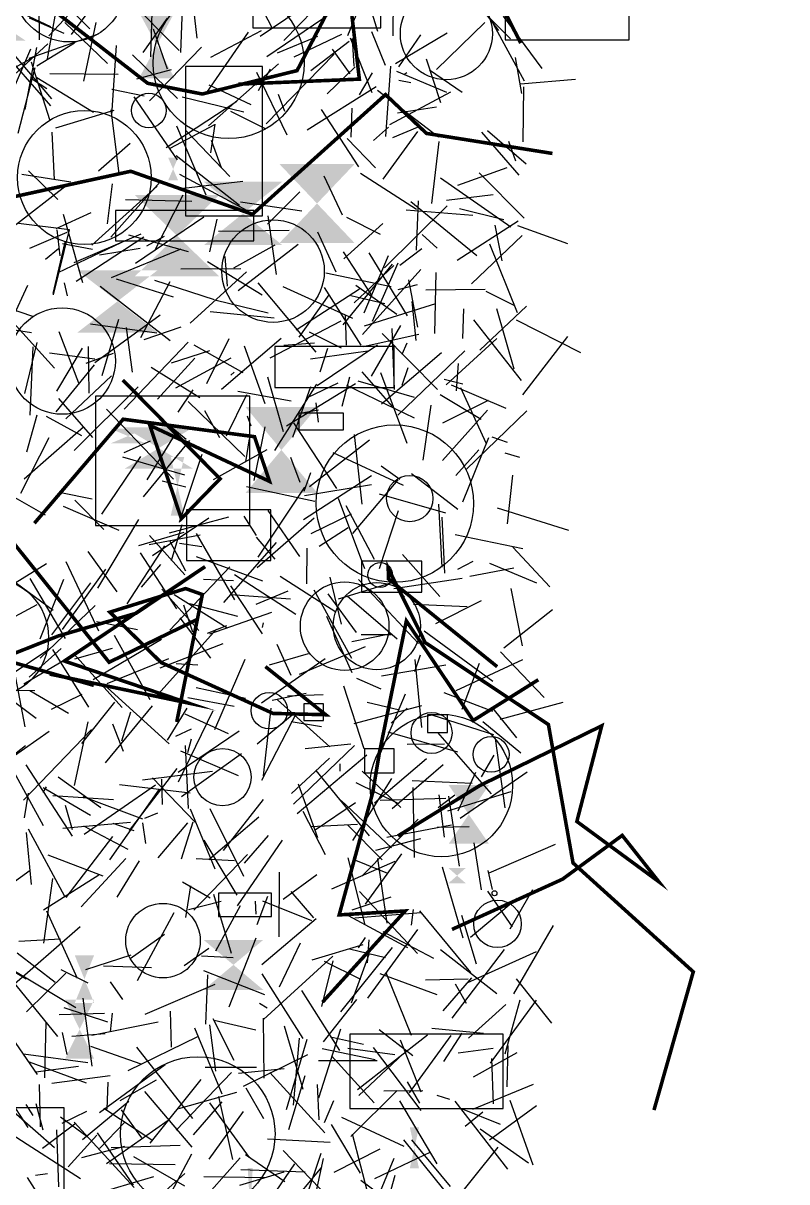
# Model space of a CAD drawing. Extents: x 39652501 to 39653363, y 39457785 to 39458687.
# Drawn here: x 39653256.2 to 39653363.1, y 39458001.7 to 39458163.8 of the extents above; entities that cross this region are included whole.
import ezdxf

# ---------------------------------------------------------------- set-up
doc = ezdxf.new("R2010")
doc.units = 0
doc.layers.get('0').update_dxf_attribs({"linetype": 'CONTINUOUS'})

msp = doc.modelspace()

# ---------------------------------------------------------------- linework, layer by layer
for p, q in [((39653259.7919, 39458162.0319), (39653267.3303, 39458170.1625)), ((39653262.9404, 39458162.1943), (39653268.649, 39458169.8382)), ((39653278.0236, 39458159.9653), (39653268.7326, 39458169.3205)), ((39653287.5504, 39458169.7433), (39653291.0098, 39458163.1895)), ((39653307.9743, 39458169.4375), (39653307.9325, 39458161.9919)), ((39653265.5401, 39458163.0072), (39653260.9791, 39458167.6189)), ((39653280.5406, 39458161.6842), (39653279.8478, 39458167.8286)), ((39653304.2894, 39458167.5391), (39653305.8089, 39458162.653)), ((39653319.0362, 39458167.555), (39653322.7432, 39458162.7503)), ((39653260.0841, 39458163.271), (39653252.4961, 39458166.8146)), ((39653258.4572, 39458161.4593), (39653258.4353, 39458166.1876)), ((39653261.1011, 39458167.4693), (39653259.5428, 39458158.8192)), ((39653278.2784, 39458159.6829), (39653278.5527, 39458167.1599)), ((39653289.3508, 39458161.9819), (39653296.5698, 39458166.8138)), ((39653257.0384, 39458164.5483), (39653261.8937, 39458162.4084)), ((39653276.3636, 39458164.4871), (39653272.9531, 39458159.6942)), ((39653274.0802, 39458159.0836), (39653274.2707, 39458165.3017)), ((39653299.4246, 39458165.2756), (39653290.2952, 39458159.0732)), ((39653292.6594, 39458161.3421), (39653296.8559, 39458165.629)), ((39653301.6426, 39458162.0798), (39653302.8127, 39458164.8911)), ((39653324.3922, 39458161.5803), (39653320.6295, 39458165.365)), ((39653323.3819, 39458164.7781), (39653328.7835, 39458157.4491)), ((39653267.9941, 39458158.1481), (39653262.0158, 39458163.8614)), ((39653264.6759, 39458155.6631), (39653266.4093, 39458163.8776)), ((39653274.3844, 39458162.9886), (39653276.3308, 39458157.3977)), ((39653282.4506, 39458159.0381), (39653289.5561, 39458162.7605)), ((39653314.0248, 39458157.3227), (39653320.7941, 39458163.8884)), ((39653326.3646, 39458155.6826), (39653322.0511, 39458163.5729)), ((39653251.3696, 39458162.0694), (39653260.0001, 39458152.2224)), ((39653253.4266, 39458161.0994), (39653260.1771, 39458153.2073)), ((39653257.0485, 39458158.9002), (39653266.7348, 39458162.3142)), ((39653258.0996, 39458157.8216), (39653263.3861, 39458161.0451)), ((39653281.8792, 39458154.0814), (39653287.7231, 39458162.5431)), ((39653291.7852, 39458159.646), (39653297.4449, 39458161.9819)), ((39653300.7458, 39458162.2175), (39653294.0953, 39458159.0223)), ((39653301.8224, 39458161.2347), (39653296.4542, 39458157.1388)), ((39653301.9497, 39458161.7136), (39653304.9924, 39458154.0669)), ((39653302.5029, 39458157.7566), (39653302.3014, 39458161.6236)), ((39653306.9049, 39458157.882), (39653304.9883, 39458162.5499)), ((39653308.2867, 39458158.1403), (39653315.5242, 39458162.4388)), ((39653308.7827, 39458157.6653), (39653311.8385, 39458162.1421)), ((39653259.629, 39458160.9044), (39653251.9618, 39458153.8588)), ((39653254.2859, 39458153.2393), (39653257.2674, 39458160.1793)), ((39653256.4694, 39458151.6917), (39653258.0968, 39458160.3653)), ((39653269.2082, 39458160.6773), (39653268.5482, 39458150.9296)), ((39653273.8788, 39458152.8977), (39653281.1582, 39458160.4248)), ((39653290.1943, 39458149.7098), (39653299.7351, 39458159.4677)), ((39653299.4255, 39458160.1314), (39653301.8995, 39458156.716)), ((39653249.9142, 39458154.7721), (39653257.9484, 39458159.2229)), ((39653259.938, 39458150.2498), (39653257.3501, 39458158.3203)), ((39653277.7992, 39458153.2247), (39653271.4862, 39458159.3332)), ((39653282.1113, 39458149.432), (39653291.9553, 39458158.0767)), ((39653314.6337, 39458152.6394), (39653312.666, 39458158.767)), ((39653325.0357, 39458158.9692), (39653325.9585, 39458153.926)), ((39653257.8478, 39458157.5532), (39653255.4545, 39458148.3361)), ((39653269.4763, 39458156.5846), (39653259.9254, 39458156.6939)), ((39653272.0832, 39458156.0207), (39653276.9769, 39458157.3006)), ((39653288.8577, 39458156.9454), (39653293.1188, 39458148.1734)), ((39653289.1245, 39458154.3683), (39653290.8081, 39458157.3894)), ((39653302.6591, 39458157.6887), (39653298.7506, 39458153.9228)), ((39653303.2513, 39458153.7377), (39653305.0932, 39458156.8406)), ((39653306.9506, 39458147.9217), (39653307.6345, 39458157.764)), ((39653308.4482, 39458157.0627), (39653315.4358, 39458154.1436)), ((39653309.4959, 39458156.6267), (39653309.8837, 39458156.889)), ((39653313.064, 39458157.2669), (39653317.6502, 39458154.128)), ((39653257.5056, 39458155.9389), (39653259.503, 39458154.6229)), ((39653258.0953, 39458156.1674), (39653266.0406, 39458151.3159)), ((39653268.6103, 39458154.5683), (39653273.1217, 39458153.5996)), ((39653288.1219, 39458152.3769), (39653282.2294, 39458155.104)), ((39653305.5895, 39458154.8779), (39653295.9401, 39458148.7943)), ((39653310.4697, 39458155.4443), (39653308.7825, 39458155.7529)), ((39653325.8081, 39458155.3215), (39653333.5136, 39458155.9634)), ((39653326.2454, 39458154.8834), (39653326.1201, 39458147.1976)), ((39653277.805, 39458144.6822), (39653271.7255, 39458153.493)), ((39653278.4278, 39458153.4591), (39653287.0575, 39458151.3872)), ((39653292.8021, 39458151.4427), (39653291.9287, 39458153.8182)), ((39653305.7932, 39458154.404), (39653314.345, 39458147.8624)), ((39653316.0025, 39458154.1359), (39653307.4469, 39458149.5524)), ((39653268.8727, 39458151.5771), (39653260.7218, 39458149.1032)), ((39653269.6397, 39458142.7382), (39653268.533, 39458151.6507)), ((39653276.205, 39458146.4114), (39653286.0856, 39458152.8673)), ((39653290.2111, 39458148.9775), (39653285.2644, 39458151.4285)), ((39653303.1676, 39458143.6657), (39653297.9421, 39458151.7063)), ((39653302.1069, 39458147.8203), (39653302.2519, 39458151.891)), ((39653308.602, 39458151.253), (39653314.0297, 39458152.0833)), ((39653260.1937, 39458148.5436), (39653260.5435, 39458141.853)), ((39653282.9937, 39458149.5677), (39653276.7172, 39458146.26)), ((39653281.7854, 39458139.7362), (39653277.6805, 39458149.3683)), ((39653285.1291, 39458142.3171), (39653278.9946, 39458148.7378)), ((39653283.0192, 39458149.6634), (39653282.4248, 39458145.6456)), ((39653307.3399, 39458149.2217), (39653305.2269, 39458147.3911)), ((39653306.5661, 39458141.9833), (39653311.4208, 39458148.637)), ((39653307.9123, 39458147.7939), (39653311.4079, 39458149.2345)), ((39653320.3305, 39458148.5543), (39653325.5595, 39458142.5297)), ((39653326.5944, 39458144.0512), (39653321.1717, 39458148.7302)), ((39653266.7286, 39458143.1176), (39653271.1904, 39458146.9986)), ((39653282.5309, 39458147.4296), (39653283.8904, 39458143.6064)), ((39653305.5058, 39458143.5658), (39653301.5327, 39458147.6432)), ((39653314.3699, 39458147.2248), (39653313.3275, 39458138.5804)), ((39653324.1033, 39458147.2969), (39653325.1041, 39458144.5301)), ((39653286.4618, 39458138.2962), (39653277.6054, 39458145.2252)), ((39653317.0253, 39458141.1106), (39653323.939, 39458143.5989)), ((39653256.0166, 39458142.6654), (39653262.8548, 39458141.6007)), ((39653261.0352, 39458139.1191), (39653256.9624, 39458143.1203)), ((39653278.0688, 39458142.6558), (39653287.5262, 39458137.5785)), ((39653278.6504, 39458140.7242), (39653286.944, 39458141.685)), ((39653300.9106, 39458136.9342), (39653298.3405, 39458142.3928)), ((39653311.2247, 39458137.7387), (39653303.418, 39458142.7724)), ((39653314.5847, 39458142.1593), (39653324.4593, 39458135.2814)), ((39653326.3026, 39458136.5194), (39653320.0391, 39458142.8491)), ((39653254.0903, 39458134.7905), (39653262.6252, 39458141.4116)), ((39653265.8284, 39458132.7363), (39653274.9629, 39458140.9929)), ((39653267.9816, 39458135.7313), (39653268.7059, 39458141.2932)), ((39653268.4656, 39458133.8306), (39653275.3823, 39458141.5695)), ((39653294.926, 39458140.1942), (39653290.3704, 39458135.6904)), ((39653279.8096, 39458138.8354), (39653270.5177, 39458139.0741)), ((39653278.5451, 39458139.7434), (39653274.6537, 39458132.1402)), ((39653286.6281, 39458138.781), (39653295.1772, 39458137.5143)), ((39653319.7134, 39458131.2349), (39653310.4669, 39458138.7953)), ((39653311.4847, 39458138.9269), (39653311.2131, 39458132.0512)), ((39653321.9675, 39458139.7573), (39653315.4362, 39458138.9953)), ((39653265.6814, 39458137.261), (39653260.7757, 39458135.0241)), ((39653261.7797, 39458137.0747), (39653264.4923, 39458127.5136)), ((39653290.424, 39458136.8382), (39653291.5993, 39458128.6082)), ((39653315.5469, 39458138.2193), (39653306.7786, 39458129.5564)), ((39653319.1188, 39458136.8851), (39653309.8068, 39458137.619)), ((39653317.2502, 39458137.838), (39653323.4497, 39458136.3066)), ((39653255.5202, 39458135.7911), (39653262.6878, 39458134.9413)), ((39653271.9001, 39458130.2246), (39653281.4934, 39458136.6972)), ((39653283.3224, 39458136.3897), (39653282.2671, 39458131.7958)), ((39653301.0596, 39458130.8022), (39653306.5305, 39458135.7651)), ((39653306.1912, 39458134.2091), (39653301.5023, 39458136.6113)), ((39653325.4673, 39458136.0695), (39653316.9181, 39458130.5798)), ((39653323.243, 39458130.5373), (39653322.2582, 39458135.5115)), ((39653325.3991, 39458135.4619), (39653332.4024, 39458132.9758)), ((39653262.3257, 39458134.4946), (39653257.0798, 39458132.2444)), ((39653260.4167, 39458125.7956), (39653262.6944, 39458134.8711)), ((39653260.9276, 39458134.8768), (39653261.3294, 39458131.2497)), ((39653272.6777, 39458134.2484), (39653263.3051, 39458130.2581)), ((39653263.621, 39458127.712), (39653273.0887, 39458133.9023)), ((39653279.3141, 39458131.7776), (39653270.9803, 39458134.1248)), ((39653273.4914, 39458132.628), (39653275.9802, 39458133.9655)), ((39653283.5262, 39458134.6756), (39653293.4157, 39458134.8471)), ((39653297.4098, 39458134.6048), (39653299.9476, 39458129.014)), ((39653314.1363, 39458132.3069), (39653312.0502, 39458134.2123)), ((39653326.0167, 39458134.087), (39653318.9653, 39458127.3128)), ((39653259.3387, 39458130.7743), (39653261.1601, 39458132.24)), ((39653260.4157, 39458125.9791), (39653262.0649, 39458133.161)), ((39653269.8594, 39458133.0344), (39653261.0436, 39458128.8518)), ((39653261.7038, 39458132.9751), (39653265.9153, 39458132.1613)), ((39653266.881, 39458131.3823), (39653272.5585, 39458132.289)), ((39653268.5535, 39458128.1945), (39653278.2907, 39458132.1974)), ((39653285.6635, 39458129.5382), (39653291.4648, 39458132.7788)), ((39653294.666, 39458132.8051), (39653286.2937, 39458126.3275)), ((39653312.0134, 39458132.2102), (39653308.9313, 39458129.8988)), ((39653325.3654, 39458123.2847), (39653321.5245, 39458132.869)), ((39653289.6315, 39458125.7386), (39653281.9796, 39458130.4058)), ((39653284.4019, 39458131.1357), (39653284.7457, 39458126.9921)), ((39653300.9765, 39458131.8), (39653305.0009, 39458125.6373)), ((39653303.9174, 39458123.2493), (39653307.3462, 39458131.2697)), ((39653304.5681, 39458131.663), (39653309.9596, 39458122.8248)), ((39653286.6382, 39458129.4124), (39653278.2495, 39458129.3697)), ((39653279.5481, 39458121.8003), (39653287.4464, 39458129.0114)), ((39653298.5503, 39458128.8549), (39653307.7078, 39458126.9548)), ((39653300.9779, 39458121.6032), (39653307.8947, 39458130.0679)), ((39653308.0906, 39458129.8619), (39653302.5169, 39458124.6814)), ((39653303.6929, 39458120.2292), (39653311.8687, 39458129.3329)), ((39653308.6212, 39458130.219), (39653305.032, 39458122.0502)), ((39653313.8157, 39458120.3612), (39653313.9815, 39458128.8928)), ((39653254.6358, 39458122.3808), (39653256.8476, 39458127.1527)), ((39653262.3915, 39458125.6398), (39653261.9713, 39458127.4384)), ((39653277.2239, 39458125.4392), (39653269.2654, 39458127.9555)), ((39653276.6995, 39458127.6093), (39653272.6111, 39458119.753)), ((39653274.5944, 39458127.8369), (39653282.9074, 39458125.1272)), ((39653289.025, 39458127.4827), (39653297.1689, 39458117.7688)), ((39653302.7543, 39458127.1125), (39653308.5107, 39458123.0568)), ((39653311.3189, 39458127.1888), (39653308.6493, 39458126.4656)), ((39653311.441, 39458121.2363), (39653310.1873, 39458127.8871)), ((39653276.7687, 39458119.3521), (39653266.9622, 39458126.9493)), ((39653292.5277, 39458126.9646), (39653302.3083, 39458122.5341)), ((39653294.4103, 39458120.8694), (39653303.281, 39458126.6097)), ((39653298.9819, 39458125.7978), (39653294.7683, 39458119.8778)), ((39653298.3403, 39458126.8016), (39653303.4421, 39458118.7203)), ((39653306.8328, 39458124.5242), (39653302.0344, 39458125.651)), ((39653312.5695, 39458126.4623), (39653320.8726, 39458126.5691)), ((39653324.8992, 39458124.2695), (39653321.007, 39458126.2636)), ((39653252.1361, 39458124.7984), (39653260.6016, 39458115.5278)), ((39653257.6796, 39458122.7108), (39653253.4472, 39458124.1555)), ((39653283.2066, 39458125.0267), (39653290.4891, 39458123.2714)), ((39653313.8979, 39458124.5077), (39653303.9068, 39458121.3777)), ((39653311.2103, 39458119.4095), (39653310.6179, 39458124.8345)), ((39653317.8236, 39458123.825), (39653317.6972, 39458119.6919)), ((39653326.6592, 39458124.2184), (39653320.1268, 39458118.0627)), ((39653324.9069, 39458115.3598), (39653322.5054, 39458123.8436)), ((39653275.3797, 39458122.951), (39653266.2175, 39458116.2681)), ((39653269.5258, 39458122.3268), (39653267.22, 39458114.4288)), ((39653291.3238, 39458122.5079), (39653282.386, 39458123.4222)), ((39653301.2634, 39458122.8873), (39653301.3975, 39458118.7322)), ((39653319.2212, 39458122.2944), (39653325.8766, 39458113.8146)), ((39653325.1953, 39458122.2939), (39653334.1783, 39458117.7225)), ((39653257.3797, 39458120.46), (39653248.7326, 39458121.7888)), ((39653261.1905, 39458120.6323), (39653263.9375, 39458113.4569)), ((39653274.8799, 39458120.4398), (39653265.6161, 39458121.6738)), ((39653271.493, 39458114.9585), (39653270.6665, 39458121.1972)), ((39653273.1184, 39458119.526), (39653278.2956, 39458121.2927)), ((39653300.6506, 39458122.1041), (39653290.726, 39458116.9289)), ((39653296.2039, 39458120.5939), (39653300.7158, 39458118.3472)), ((39653309.011, 39458121.5059), (39653304.8888, 39458114.3977)), ((39653307.7729, 39458121.0859), (39653308.1056, 39458112.5427)), ((39653258.0881, 39458119.099), (39653256.3738, 39458111.9682)), ((39653270.3188, 39458109.7715), (39653279.2847, 39458119.1665)), ((39653281.9104, 39458113.3904), (39653285.0062, 39458119.6509)), ((39653292.2932, 39458119.6713), (39653283.9393, 39458112.5569)), ((39653296.972, 39458119.0125), (39653292.6944, 39458118.7059)), ((39653311.576, 39458120.2466), (39653303.7618, 39458118.4962)), ((39653306.4584, 39458120.3787), (39653314.1996, 39458112.5309)), ((39653309.2527, 39458117.501), (39653309.9288, 39458119.0663)), ((39653322.5077, 39458119.6761), (39653315.402, 39458113.2129)), ((39653326.1205, 39458111.7799), (39653332.4415, 39458119.9726)), ((39653257.5262, 39458118.5074), (39653257.1176, 39458108.9362)), ((39653259.8813, 39458117.6751), (39653266.2375, 39458116.8339)), ((39653264.4688, 39458118.3343), (39653260.8557, 39458112.3023)), ((39653264.9994, 39458116.2111), (39653268.8582, 39458117.6374)), ((39653265.4175, 39458112.0037), (39653265.3364, 39458118.5683)), ((39653282.2631, 39458117.9459), (39653276.9078, 39458116.2427)), ((39653280.0768, 39458118.8041), (39653286.9335, 39458114.9095)), ((39653290.0684, 39458110.5104), (39653287.1958, 39458118.583)), ((39653296.3991, 39458116.8115), (39653304.4297, 39458117.9569)), ((39653305.811, 39458118.7634), (39653297.3274, 39458113.0621)), ((39653298.794, 39458118.282), (39653297.7254, 39458114.9594)), ((39653306.3671, 39458110.5351), (39653314.756, 39458117.6988)), ((39653318.0297, 39458117.9314), (39653308.6507, 39458108.968)), ((39653266.124, 39458115.9706), (39653260.7438, 39458109.3948)), ((39653280.2229, 39458116.9434), (39653275.0038, 39458111.2019)), ((39653285.2684, 39458116.938), (39653277.5322, 39458112.7227)), ((39653317.0584, 39458116.1745), (39653316.8131, 39458112.3458)), ((39653262.17, 39458108.4271), (39653268.5631, 39458114.4469)), ((39653280.9405, 39458111.3581), (39653274.1129, 39458115.5939)), ((39653285.2809, 39458114.5515), (39653285.7161, 39458114.9543)), ((39653290.3861, 39458114.3256), (39653292.5818, 39458106.6544)), ((39653301.8671, 39458114.253), (39653300.7818, 39458110.1378)), ((39653307.9079, 39458110.1749), (39653303.6297, 39458115.0172)), ((39653309.9352, 39458104.9746), (39653306.2409, 39458114.8536)), ((39653310.0486, 39458115.5564), (39653309.1889, 39458113.0859)), ((39653263.3489, 39458104.0151), (39653272.2984, 39458112.9104)), ((39653279.9345, 39458112.4896), (39653277.8435, 39458109.3567)), ((39653291.4271, 39458104.0131), (39653297.3163, 39458113.2775)), ((39653293.0323, 39458107.4751), (39653302.7002, 39458113.393)), ((39653293.9369, 39458105.8687), (39653296.4538, 39458112.9428)), ((39653295.9857, 39458111.4199), (39653300.305, 39458113.4589)), ((39653310.9815, 39458108.5344), (39653301.5135, 39458113.0843)), ((39653310.9728, 39458111.4268), (39653303.104, 39458113.71)), ((39653317.7553, 39458113.296), (39653315.1311, 39458113.9533)), ((39653316.113, 39458113.1814), (39653323.7416, 39458109.9474)), ((39653321, 39458105.0217), (39653317.4529, 39458112.776)), ((39653265.9433, 39458105.8377), (39653261.1661, 39458111.2855)), ((39653287.2106, 39458103.1813), (39653279.3044, 39458110.8765)), ((39653287.4447, 39458111.8066), (39653284.615, 39458106.0155)), ((39653286.2407, 39458112.3105), (39653293.7178, 39458110.9709)), ((39653320.2877, 39458108.3571), (39653314.5498, 39458111.7728)), ((39653321.2609, 39458110.987), (39653314.9028, 39458107.8321)), ((39653267.8576, 39458109.8065), (39653277.245, 39458100.0139)), ((39653283.7165, 39458105.7676), (39653281.5997, 39458109.5527)), ((39653295.1788, 39458109.2748), (39653297.5239, 39458109.6888)), ((39653297.1714, 39458110.6835), (39653297.4722, 39458107.9607)), ((39653312.1811, 39458102.6557), (39653313.2962, 39458110.3492)), ((39653314.8827, 39458102.6116), (39653321.2006, 39458109.6556)), ((39653318.2076, 39458101.3313), (39653326.7012, 39458109.5767)), ((39653258.1217, 39458108.9532), (39653256.6383, 39458103.7721)), ((39653259.4016, 39458108.8284), (39653264.3436, 39458106.1185)), ((39653278.9969, 39458105.5475), (39653275.2956, 39458108.6056)), ((39653288.1041, 39458107.4066), (39653287.5874, 39458108.8103)), ((39653300.0979, 39458098.6856), (39653294.0932, 39458107.857)), ((39653256.3502, 39458100.0457), (39653264.6574, 39458107.3001)), ((39653277.4473, 39458106.3198), (39653273.4999, 39458099.8793)), ((39653290.0006, 39458107.3306), (39653288.4823, 39458099.8005)), ((39653303.642, 39458096.4744), (39653302.5837, 39458106.2419)), ((39653255.8801, 39458098.0443), (39653259.8529, 39458105.8038)), ((39653270.3246, 39458103.7093), (39653274.0366, 39458105.3599)), ((39653279.4587, 39458105.3888), (39653272.9803, 39458097.5154)), ((39653287.8277, 39458105.6187), (39653287.3214, 39458102.409)), ((39653304.6469, 39458105.4479), (39653296.274, 39458098.9036)), ((39653317.7116, 39458096.8456), (39653321.3616, 39458105.806)), ((39653321.768, 39458105.9206), (39653323.9441, 39458105.1683)), ((39653272.6133, 39458103.1424), (39653267.1563, 39458095.0907)), ((39653278.8411, 39458100.5629), (39653270.136, 39458103.0942)), ((39653281.1832, 39458103.4491), (39653278.0136, 39458093.922)), ((39653282.838, 39458099.937), (39653290.3306, 39458104.1427)), ((39653294.9832, 39458099.5071), (39653293.6759, 39458103.0389)), ((39653309.4204, 39458099.108), (39653299.6004, 39458103.6681)), ((39653316.7508, 39458100.5103), (39653319.9867, 39458104.0961)), ((39653323.6044, 39458103.6766), (39653325.6743, 39458103.0905)), ((39653306.3022, 39458101.844), (39653308.9058, 39458099.9793)), ((39653275.6441, 39458099.75), (39653278.9757, 39458098.9227)), ((39653295.4128, 39458094.3369), (39653304.9647, 39458100.508)), ((39653296.4241, 39458100.8769), (39653295.4907, 39458098.2687)), ((39653302.3385, 39458092.4158), (39653308.6609, 39458099.8796)), ((39653317.0094, 39458095.7731), (39653310.556, 39458100.7255)), ((39653324.6858, 39458100.5357), (39653323.9245, 39458093.7408)), ((39653259.3055, 39458094.9421), (39653252.7272, 39458098.6685)), ((39653261.4577, 39458098.1207), (39653265.8407, 39458097.2586)), ((39653296.9969, 39458096.877), (39653287.4738, 39458098.9335)), ((39653289.0831, 39458089.0923), (39653295.6166, 39458098.8611)), ((39653304.9718, 39458099.2051), (39653295.5874, 39458097.683)), ((39653315.3498, 39458095.2424), (39653306.0661, 39458097.8869)), ((39653267.4654, 39458092.9351), (39653263.4321, 39458097.0377)), ((39653300.2997, 39458097.3387), (39653303.9827, 39458087.4881)), ((39653305.3707, 39458088.748), (39653301.4247, 39458096.2767)), ((39653314.3237, 39458096.5086), (39653314.8077, 39458087.6866)), ((39653269.6089, 39458092.8053), (39653261.8546, 39458096.1694)), ((39653284.9238, 39458094.6998), (39653276.6497, 39458092.4481)), ((39653287.0856, 39458094.8024), (39653288.8022, 39458092.1227)), ((39653294.9139, 39458089.1618), (39653290.4803, 39458095.5901)), ((39653296.5009, 39458092.3913), (39653302.1343, 39458095.1628)), ((39653306.0787, 39458087.4788), (39653308.7512, 39458095.6011)), ((39653314.7812, 39458094.6957), (39653315.1469, 39458086.8672)), ((39653322.5278, 39458095.9782), (39653332.5212, 39458092.8562)), ((39653266.6512, 39458084.7259), (39653272.3917, 39458094.3406)), ((39653282.1584, 39458094.5504), (39653274.3189, 39458089.2501)), ((39653276.9557, 39458088.6063), (39653278.4302, 39458093.6358)), ((39653296.9378, 39458094.5254), (39653288.9386, 39458087.5757)), ((39653297.6011, 39458090.6312), (39653301.6854, 39458093.2279)), ((39653278.6883, 39458092.5472), (39653272.3523, 39458090.6795)), ((39653273.8466, 39458090.8384), (39653280.9724, 39458092.21)), ((39653278.8104, 39458086.5948), (39653273.8903, 39458092.1009)), ((39653280.4228, 39458092.4004), (39653285.7645, 39458083.0929)), ((39653291.4612, 39458088.8148), (39653288.8704, 39458091.8691)), ((39653326.1488, 39458090.2421), (39653316.6805, 39458092.2025)), ((39653265.267, 39458089.8872), (39653269.3072, 39458084.2437)), ((39653270.7341, 39458082.5516), (39653276.0046, 39458090.6472)), ((39653278.957, 39458087.1226), (39653276.788, 39458091.282)), ((39653278.0664, 39458091.0277), (39653281.1877, 39458090.5964)), ((39653284.2721, 39458082.7492), (39653291.6379, 39458091.1324)), ((39653295.8949, 39458090.323), (39653295.8694, 39458085.3304)), ((39653324.7449, 39458090.4856), (39653329.8967, 39458084.9303)), ((39653260.3753, 39458081.6025), (39653250.8601, 39458088.6289)), ((39653251.0883, 39458083.0688), (39653259.4395, 39458088.2102)), ((39653262.1445, 39458088.4886), (39653266.7546, 39458078.792)), ((39653272.5734, 39458089.6782), (39653277.6738, 39458081.8344)), ((39653289.7175, 39458085.7449), (39653280.4524, 39458089.1422)), ((39653314.5212, 39458083.5861), (39653309.3014, 39458089.4538)), ((39653317.0531, 39458087.4202), (39653319.1994, 39458088.5362)), ((39653321.445, 39458088.233), (39653328.02, 39458085.4893)), ((39653261.7138, 39458078.9604), (39653267.7606, 39458087.4107)), ((39653275.4196, 39458088.0487), (39653272.7041, 39458084.868)), ((39653285.1161, 39458087.7477), (39653276.7062, 39458078.877)), ((39653285.7841, 39458086.6561), (39653294.3695, 39458081.1302)), ((39653324.8838, 39458087.5214), (39653318.7329, 39458086.3631)), ((39653262.1296, 39458077.6923), (39653257.1776, 39458086.0999)), ((39653258.5778, 39458077.6516), (39653261.882, 39458085.9836)), ((39653260.1917, 39458078.2212), (39653265.6753, 39458085.4734)), ((39653281.4369, 39458085.988), (39653285.616, 39458085.8157)), ((39653289.7108, 39458078.3488), (39653285.2517, 39458085.0535)), ((39653292.1749, 39458086.4442), (39653299.974, 39458081.4542)), ((39653299.1044, 39458086.2691), (39653300.7009, 39458079.7)), ((39653307.6152, 39458085.4643), (39653300.2794, 39458083.1903)), ((39653311.5491, 39458077.0203), (39653303.1393, 39458085.9563)), ((39653307.7882, 39458085.9043), (39653309.5142, 39458083.4672)), ((39653317.638, 39458086.0862), (39653308.0769, 39458084.6449)), ((39653275.5936, 39458084.5846), (39653280.7996, 39458078.8045)), ((39653277.3248, 39458083.8402), (39653284.7522, 39458079.2157)), ((39653285.1949, 39458083.8556), (39653293.634, 39458083.2587)), ((39653293.2251, 39458084.309), (39653288.7395, 39458082.4581)), ((39653296.8994, 39458084.5063), (39653302.1694, 39458074.9351)), ((39653302.8528, 39458078.5315), (39653298.8858, 39458083.9407)), ((39653301.5662, 39458083.6619), (39653308.5427, 39458077.6739)), ((39653326.0964, 39458076.684), (39653324.5016, 39458084.681)), ((39653251.7328, 39458079.034), (39653258.1416, 39458082.4644)), ((39653266.2677, 39458082.3244), (39653258.5764, 39458074.9743)), ((39653278.6244, 39458082.4323), (39653279.8754, 39458078.6533)), ((39653286.2239, 39458080.7985), (39653279.5247, 39458082.5725)), ((39653310.806, 39458082.5098), (39653318.3225, 39458082.1787)), ((39653313.9305, 39458079.8207), (39653320.3653, 39458083.0003)), ((39653323.4939, 39458076.4218), (39653330.283, 39458081.7698)), ((39653272.2076, 39458078.9198), (39653266.4795, 39458080.0381)), ((39653278.1015, 39458080.6065), (39653282.3965, 39458074.9654)), ((39653290.9743, 39458081.3449), (39653282.255, 39458078.3278)), ((39653298.6719, 39458080.8285), (39653302.2168, 39458072.949)), ((39653274.6857, 39458069.4712), (39653283.2544, 39458079.0337)), ((39653284.6725, 39458079.4577), (39653281.9573, 39458078.3922)), ((39653289.7872, 39458079.8763), (39653289.6309, 39458079.2272)), ((39653321.9083, 39458071.6768), (39653312.317, 39458078.7455)), ((39653266.0355, 39458077.0525), (39653256.2938, 39458071.306)), ((39653265.9841, 39458071.992), (39653275.5386, 39458077.6124)), ((39653268.9193, 39458078.1847), (39653273.9261, 39458069.1691)), ((39653284.1467, 39458076.9424), (39653275.3335, 39458073.5572)), ((39653293.7283, 39458072.5358), (39653291.7248, 39458076.8528)), ((39653307.6849, 39458078.3555), (39653302.2015, 39458077.2585)), ((39653303.4906, 39458078.2621), (39653307.6939, 39458078.2577)), ((39653259.9423, 39458076.2537), (39653252.0612, 39458071.0229)), ((39653256.4929, 39458065.3429), (39653254.6042, 39458075.1526)), ((39653261.5134, 39458076.3115), (39653257.0465, 39458072.2944)), ((39653260.2999, 39458076.1709), (39653265.3415, 39458068.1149)), ((39653263.2835, 39458075.5731), (39653270.0327, 39458068.0666)), ((39653263.4431, 39458074.8627), (39653268.6852, 39458076.3512)), ((39653296.0761, 39458075.5607), (39653290.6359, 39458073.9582)), ((39653304.0644, 39458076.5589), (39653294.8192, 39458072.6663)), ((39653311.7394, 39458075.396), (39653310.9619, 39458073.0323)), ((39653323.0099, 39458075.8422), (39653329.094, 39458069.4599)), ((39653276.5212, 39458074.8518), (39653267.8929, 39458071.3468)), ((39653277.6026, 39458074.1912), (39653280.6558, 39458074.0307)), ((39653283.0081, 39458064.9629), (39653287.2441, 39458074.8011)), ((39653289.5469, 39458068.7238), (39653298.4595, 39458074.9219)), ((39653315.3637, 39458073.978), (39653306.3497, 39458072.4313)), ((39653311.9874, 39458065.2372), (39653311.0686, 39458074.7493)), ((39653326.0873, 39458074.7076), (39653316.7522, 39458070.3843)), ((39653320.0185, 39458074.1882), (39653317.5977, 39458067.7767)), ((39653249.0097, 39458073.2873), (39653258.0225, 39458066.5456)), ((39653302.8667, 39458072.1491), (39653306.2451, 39458070.687)), ((39653257.8497, 39458070.3743), (39653248.7724, 39458070.5783)), ((39653257.135, 39458070.4482), (39653262.5267, 39458067.2493)), ((39653267.488, 39458071.2586), (39653276.6377, 39458062.99)), ((39653287.3231, 39458069.3007), (39653280.3959, 39458070.7928)), ((39653303.9121, 39458062.2506), (39653301.0687, 39458071.0225)), ((39653264.3914, 39458069.864), (39653260.1075, 39458067.7789)), ((39653264.4077, 39458063.0226), (39653269.0405, 39458068.8006)), ((39653279.2573, 39458069.4389), (39653285.7165, 39458068.2345)), ((39653291.045, 39458069.0919), (39653295.7815, 39458070.0387)), ((39653299.0987, 39458062.5672), (39653291.7977, 39458069.1026)), ((39653298.1841, 39458069.8217), (39653293.203, 39458069.647)), ((39653308.8836, 39458067.6998), (39653304.3296, 39458068.7459)), ((39653305.8288, 39458060.7998), (39653309.6963, 39458069.9589)), ((39653321.9237, 39458067.4993), (39653315.1332, 39458070.0907)), ((39653322.9748, 39458066.4207), (39653331.7844, 39458068.8215)), ((39653274.2632, 39458068.3039), (39653267.6618, 39458060.3232)), ((39653271.2094, 39458067.4211), (39653269.9396, 39458063.3304)), ((39653276.4183, 39458063.4907), (39653279.1261, 39458067.9427)), ((39653282.7346, 39458067.5849), (39653277.8919, 39458057.5974)), ((39653278.8017, 39458067.1642), (39653284.8674, 39458064.4237)), ((39653294.1392, 39458067.2249), (39653288.969, 39458062.924)), ((39653294.4439, 39458067.3177), (39653289.5749, 39458057.8245)), ((39653289.8473, 39458058.4812), (39653290.9258, 39458067.9753)), ((39653302.5298, 39458065.8046), (39653311.987, 39458068.329)), ((39653307.6854, 39458065.8621), (39653309.9533, 39458067.9453)), ((39653321.928, 39458067.9134), (39653325.2223, 39458063.8031)), ((39653265.2295, 39458066.0427), (39653263.3482, 39458057.1281)), ((39653268.6986, 39458065.7491), (39653270.1726, 39458061.955)), ((39653297.9284, 39458065.327), (39653293.7281, 39458066.0302)), ((39653322.0578, 39458064.2128), (39653313.5655, 39458066.956)), ((39653325.8503, 39458061.6723), (39653320.5279, 39458066.0476)), ((39653252.8916, 39458059.8746), (39653259.8124, 39458064.7629)), ((39653265.7481, 39458064.9741), (39653256.2253, 39458055.0699)), ((39653279.6961, 39458065.005), (39653277.4984, 39458063.9835)), ((39653277.8703, 39458059.0288), (39653286.4115, 39458064.7885)), ((39653307.2307, 39458064.6439), (39653316.99, 39458061.8614)), ((39653321.7242, 39458055.9856), (39653314.2544, 39458064.5666)), ((39653256.5198, 39458062.683), (39653246.7435, 39458055.0698)), ((39653279.3385, 39458053.9263), (39653278.9114, 39458062.7401)), ((39653279.6904, 39458063.6262), (39653279.2087, 39458061.6891)), ((39653302.5524, 39458062.7306), (39653294.0372, 39458054.5338)), ((39653302.0449, 39458062.9282), (39653295.6559, 39458062.2753)), ((39653315.1878, 39458062.9272), (39653309.9196, 39458062.8726)), ((39653322.2683, 39458063.694), (39653323.6333, 39458054.0118)), ((39653278.199, 39458061.9731), (39653286.2934, 39458058.5431)), ((39653278.3557, 39458055.6126), (39653286.7758, 39458061.6132)), ((39653299.0487, 39458060.9519), (39653293.7556, 39458056.0247)), ((39653304.3062, 39458061.3925), (39653294.5525, 39458053.1834)), ((39653312.653, 39458060.8841), (39653305.3893, 39458054.6767)), ((39653322.0597, 39458061.3653), (39653320.3119, 39458058.3426)), ((39653254.9025, 39458059.0354), (39653258.978, 39458051.544)), ((39653263.1119, 39458050.0543), (39653256.6161, 39458060.0183)), ((39653277.6795, 39458059.5047), (39653271.0178, 39458050.8407)), ((39653272.8954, 39458057.9426), (39653282.7162, 39458059.1301)), ((39653304.6834, 39458050.1053), (39653297.2002, 39458059.232)), ((39653300.5333, 39458060.1696), (39653300.4953, 39458059.1493)), ((39653309.0523, 39458054.0839), (39653303.6559, 39458059.1253)), ((39653307.8517, 39458053.9453), (39653314.9621, 39458060.0661)), ((39653319.5268, 39458058.955), (39653317.0406, 39458053.5669)), ((39653326.7149, 39458059.0034), (39653317.3621, 39458052.5094)), ((39653267.0847, 39458054.018), (39653261.0726, 39458058.3137)), ((39653280.2902, 39458052.0057), (39653274.3059, 39458058.2038)), ((39653275.5768, 39458058.0332), (39653275.6316, 39458054.4734)), ((39653294.6842, 39458057.3874), (39653297.3892, 39458049.8438)), ((39653302.3558, 39458049.426), (39653307.7907, 39458058.1233)), ((39653308.6663, 39458054.6217), (39653302.7794, 39458057.5173)), ((39653319.0544, 39458057.4126), (39653310.6623, 39458057.7953)), ((39653256.8855, 39458056.079), (39653256.3496, 39458052.6305)), ((39653258.9983, 39458056.8631), (39653265.6021, 39458052.9709)), ((39653259.0084, 39458056.1757), (39653259.4684, 39458056.9441)), ((39653260.3354, 39458055.7366), (39653268.8146, 39458055.2044)), ((39653274.7044, 39458057.2102), (39653264.7361, 39458050.2633)), ((39653268.3242, 39458046.7216), (39653275.2622, 39458056.6329)), ((39653269.6911, 39458057.2664), (39653279.5783, 39458056.1158)), ((39653310.9526, 39458047.0727), (39653310.7874, 39458056.8718)), ((39653316.6018, 39458055.7954), (39653314.2883, 39458054.0339)), ((39653314.3679, 39458055.8195), (39653315.1021, 39458049.9148)), ((39653324.4435, 39458056.2658), (39653315.5739, 39458053.5608)), ((39653263.1009, 39458050.9254), (39653262.1202, 39458054.3351)), ((39653272.9372, 39458052.4372), (39653264.6132, 39458055.5542)), ((39653289.7867, 39458055.1648), (39653284.1901, 39458048.0355)), ((39653297.0556, 39458050.9539), (39653302.6984, 39458054.7799)), ((39653307.7378, 39458048.4159), (39653300.7246, 39458055.0461)), ((39653315.3575, 39458055.3286), (39653306.157, 39458055.0462)), ((39653317.2449, 39458045.8351), (39653315.7647, 39458055.6387)), ((39653275.0043, 39458053.2602), (39653273.1691, 39458052.5459)), ((39653283.0907, 39458045.4544), (39653279.6145, 39458053.8213)), ((39653289.1955, 39458052.7314), (39653282.1955, 39458046.7437)), ((39653282.2996, 39458053.9221), (39653287.0399, 39458044.4533)), ((39653295.3407, 39458053.5381), (39653298.473, 39458047.5082)), ((39653303.6155, 39458044.4752), (39653311.4819, 39458052.4393)), ((39653256.9052, 39458051.0755), (39653261.9986, 39458041.6712)), ((39653271.1993, 39458051.9864), (39653261.7414, 39458051.1385)), ((39653264.6499, 39458051.485), (39653270.8575, 39458048.2232)), ((39653268.7453, 39458051.8848), (39653271.6794, 39458050.8287)), ((39653273.3707, 39458049.013), (39653272.9328, 39458051.8975)), ((39653279.1737, 39458051.9259), (39653275.0276, 39458046.9993)), ((39653279.9201, 39458051.9947), (39653278.3292, 39458046.8465)), ((39653302.9739, 39458051.6798), (39653296.4372, 39458051.3659)), ((39653306.4348, 39458046.7458), (39653301.6292, 39458051.5726)), ((39653307.087, 39458049.9235), (39653316.1616, 39458051.6256)), ((39653314.1252, 39458051.3268), (39653318.6384, 39458051.4183)), ((39653256.6222, 39458050.5726), (39653257.3259, 39458043.299)), ((39653262.2218, 39458041.466), (39653268.7676, 39458050.0194)), ((39653281.4787, 39458049.4784), (39653286.1054, 39458041.819)), ((39653286.1955, 39458040.3279), (39653292.4705, 39458049.5011)), ((39653287.1904, 39458046.2683), (39653290.5256, 39458050.1392)), ((39653305.5447, 39458048.0788), (39653311.8311, 39458049.7083)), ((39653309.1642, 39458047.5787), (39653304.0713, 39458040.5567)), ((39653320.3271, 39458042.5424), (39653319.3142, 39458049.097)), ((39653321.4315, 39458044.9169), (39653330.7235, 39458048.9249)), ((39653267.375, 39458044.4628), (39653259.6726, 39458047.394)), ((39653264.326, 39458040.1818), (39653270.5854, 39458046.9182)), ((39653272.4287, 39458046.6175), (39653269.3209, 39458041.5014)), ((39653280.1013, 39458039.7128), (39653287.6083, 39458047.5079)), ((39653285.7731, 39458046.6016), (39653280.4157, 39458046.8916)), ((39653299.4106, 39458042.6806), (39653308.2806, 39458046.5766)), ((39653301.6281, 39458047.0175), (39653304.0211, 39458037.6404)), ((39653302.7143, 39458046.6792), (39653307.1879, 39458044.8918)), ((39653305.7716, 39458046.9195), (39653307.1135, 39458037.8699)), ((39653247.8148, 39458038.5627), (39653257.1857, 39458045.2928)), ((39653259.0555, 39458039.7392), (39653266.7774, 39458044.6392)), ((39653292.0475, 39458045.0397), (39653291.9778, 39458035.9707)), ((39653292.5935, 39458041.2194), (39653297.309, 39458044.6847)), ((39653314.8427, 39458045.7415), (39653317.7475, 39458035.8103)), ((39653321.8852, 39458042.5982), (39653321.2883, 39458045.2481)), ((39653260.3119, 39458044.1121), (39653259.0593, 39458035.0875)), ((39653282.3587, 39458041.3918), (39653278.4994, 39458043.6092)), ((39653279.6226, 39458043.0841), (39653278.9069, 39458038.6709)), ((39653282.8235, 39458041.9225), (39653285.329, 39458033.6662)), ((39653290.4096, 39458041.6187), (39653288.9086, 39458037.6268)), ((39653296.8993, 39458038.6201), (39653293.6862, 39458042.3124)), ((39653302.2635, 39458039.7661), (39653307.7176, 39458041.5811)), ((39653303.2502, 39458042.3062), (39653311.3965, 39458033.6158)), ((39653318.7838, 39458035.9207), (39653325.3289, 39458041.4023)), ((39653321.1657, 39458042.3498), (39653324.6386, 39458037.3517)), ((39653324.3556, 39458037.0986), (39653327.5395, 39458042.5964)), ((39653259.4717, 39458039.6194), (39653263.7654, 39458030.2003)), ((39653283.9068, 39458040.8948), (39653279.3509, 39458039.7703)), ((39653286.5853, 39458040.296), (39653283.1214, 39458033.9665)), ((39653288.7928, 39458039.1195), (39653288.7141, 39458040.9729)), ((39653289.705, 39458041.0051), (39653296.5291, 39458038.271)), ((39653310.7959, 39458039.7914), (39653310.4856, 39458037.6166)), ((39653311.6476, 39458039.6008), (39653318.8212, 39458030.9917)), ((39653272.2177, 39458029.8658), (39653277.3501, 39458039.3549)), ((39653297.2247, 39458038.4863), (39653289.5958, 39458032.0311)), ((39653310.0188, 39458034.4357), (39653301.7324, 39458038.8939)), ((39653311.8764, 39458039.3144), (39653302.6189, 39458038.5904)), ((39653317.5404, 39458038.9907), (39653319.596, 39458032.1752)), ((39653254.2493, 39458028.7576), (39653264.1774, 39458037.4106)), ((39653275.9958, 39458036.2799), (39653271.1512, 39458032.8788)), ((39653311.3885, 39458036.9887), (39653304.3992, 39458027.4062)), ((39653306.5199, 39458036.6998), (39653313.6237, 39458033.0027)), ((39653324.8838, 39458027.9933), (39653330.4304, 39458037.5553)), ((39653261.4211, 39458035.6474), (39653255.5658, 39458035.3314)), ((39653288.7452, 39458035.8051), (39653284.9896, 39458026.1535)), ((39653292.0797, 39458028.9684), (39653295.0165, 39458035.1253)), ((39653303.7179, 39458034.8452), (39653296.5768, 39458032.7022)), ((39653304.0567, 39458035.8618), (39653303.0687, 39458034.4131)), ((39653304.3739, 39458032.3279), (39653304.6022, 39458035.5284)), ((39653260.6737, 39458029.5613), (39653255.3531, 39458033.69)), ((39653271.2512, 39458033.3918), (39653264.9416, 39458031.3674)), ((39653278.7133, 39458031.9665), (39653282.1864, 39458034.3854)), ((39653285.6039, 39458033.0256), (39653281.1359, 39458033.2869)), ((39653289.8179, 39458024.395), (39653299.5236, 39458033.278)), ((39653307.8627, 39458034.4717), (39653300.6134, 39458025.4969)), ((39653301.8636, 39458034.2846), (39653306.9188, 39458033.0585)), ((39653302.1693, 39458026.7528), (39653304.6165, 39458033.5681)), ((39653314.624, 39458034.1789), (39653322.5094, 39458028.0333)), ((39653316.2586, 39458024.6007), (39653323.556, 39458034.2066)), ((39653318.4339, 39458029.5742), (39653328.0596, 39458033.9239)), ((39653267.4471, 39458031.9344), (39653274.1434, 39458031.6702)), ((39653299.5283, 39458032.5936), (39653297.9605, 39458026.2352)), ((39653303.4641, 39458029.9833), (39653298.361, 39458032.5056)), ((39653254.5483, 39458029.9519), (39653261.0061, 39458022.0504)), ((39653254.8727, 39458031.2419), (39653263.5426, 39458026.0757)), ((39653256.6322, 39458030.0425), (39653255.0914, 39458031.0029)), ((39653256.6625, 39458025.4999), (39653262.1777, 39458030.8886)), ((39653265.304, 39458029.4921), (39653261.523, 39458031.3599)), ((39653281.4508, 39458031.239), (39653289.9795, 39458027.9057)), ((39653281.7757, 39458023.7561), (39653282.0365, 39458030.6683)), ((39653289.6026, 39458030.7924), (39653295.3334, 39458021.7388)), ((39653306.1219, 39458030.8511), (39653314.0841, 39458027.9004)), ((39653310.57, 39458022.1647), (39653306.9882, 39458030.9126)), ((39653318.4574, 39458030.0371), (39653312.5082, 39458029.8893)), ((39653318.9433, 39458030.2496), (39653314.9562, 39458025.6195)), ((39653325.2039, 39458030.1095), (39653330.1339, 39458023.8851)), ((39653268.355, 39458029.6855), (39653270.1003, 39458027.2054)), ((39653283.0388, 39458029.3243), (39653273.2377, 39458025.1212)), ((39653295.1537, 39458028.4763), (39653300.4714, 39458020.0643)), ((39653316.6686, 39458029.3947), (39653318.221, 39458026.7024)), ((39653265.8519, 39458017.8637), (39653264.5754, 39458027.3931)), ((39653290.3485, 39458025.9924), (39653289.295, 39458026.6636)), ((39653298.2369, 39458021.2796), (39653302.8816, 39458027.1822)), ((39653321.5968, 39458018.3017), (39653328.0271, 39458027.1336)), ((39653325.7066, 39458027.1093), (39653323.5987, 39458019.5425)), ((39653251.6593, 39458026.1088), (39653258.1426, 39458016.7311)), ((39653267.586, 39458025.2497), (39653261.2107, 39458025.0525)), ((39653261.8998, 39458026.0752), (39653267.9856, 39458024.0843)), ((39653268.4112, 39458022.6665), (39653268.6965, 39458025.2982)), ((39653276.7792, 39458025.5603), (39653276.9206, 39458020.5153)), ((39653323.7423, 39458026.4859), (39653318.5029, 39458021.8034)), ((39653259.2304, 39458016.2488), (39653259.4015, 39458024.0165)), ((39653265.8096, 39458022.2207), (39653275.1074, 39458024.0972)), ((39653282.2958, 39458023.6523), (39653283.1142, 39458017.1921)), ((39653282.7456, 39458024.5482), (39653285.6735, 39458018.7085)), ((39653282.9287, 39458024.3007), (39653288.7747, 39458022.9585)), ((39653289.778, 39458024.5726), (39653289.8605, 39458016.2068)), ((39653295.3758, 39458014.593), (39653292.7868, 39458023.4902)), ((39653262.3694, 39458019.4872), (39653261.6813, 39458022.6077)), ((39653267.6528, 39458022.4122), (39653263.0132, 39458022.0408)), ((39653270.9071, 39458017.2627), (39653280.6554, 39458022.0321)), ((39653284.0414, 39458013.9533), (39653280.2282, 39458023.171)), ((39653294.03, 39458012.4111), (39653294.8834, 39458021.7983)), ((39653300.5977, 39458023.0663), (39653297.5475, 39458013.3911)), ((39653299.1943, 39458021.9779), (39653303.8221, 39458020.9571)), ((39653302.9926, 39458014.6154), (39653312.7928, 39458022.259)), ((39653306.033, 39458023.029), (39653310.7269, 39458019.3773)), ((39653310.2744, 39458014.127), (39653316.0813, 39458022.1742)), ((39653320.6269, 39458022.4702), (39653313.4154, 39458023.1607)), ((39653315.0566, 39458018.5366), (39653317.6364, 39458022.4982)), ((39653272.7012, 39458018.1356), (39653265.6613, 39458020.6415)), ((39653279.9292, 39458010.5653), (39653272.1081, 39458020.5541)), ((39653295.917, 39458021.612), (39653293.0208, 39458011.7882)), ((39653305.4644, 39458018.7618), (39653298.0388, 39458020.307)), ((39653301.6507, 39458020.3804), (39653308.2016, 39458019.5254)), ((39653305.1958, 39458020.4659), (39653311.8342, 39458011.654)), ((39653308.9499, 39458021.5482), (39653311.8467, 39458014.2901)), ((39653321.9563, 39458020.332), (39653317.0791, 39458019.6795)), ((39653324.0124, 39458020.7858), (39653323.8828, 39458014.9711)), ((39653256.2324, 39458019.6004), (39653265.2674, 39458018.413)), ((39653265.0656, 39458015.4921), (39653257.0981, 39458018.4411)), ((39653295.9996, 39458019.4659), (39653286.9794, 39458015.044)), ((39653297.5362, 39458018.6915), (39653305.7639, 39458018.65)), ((39653305.327, 39458012.7695), (39653299.3527, 39458019.3216)), ((39653303.1853, 39458013.7724), (39653309.4455, 39458019.627)), ((39653319.2432, 39458016.3783), (39653325.3389, 39458019.7675)), ((39653321.7492, 39458018.9682), (39653321.9583, 39458012.5923)), ((39653263.9299, 39458017.8438), (39653257.9729, 39458017.0174)), ((39653266.8727, 39458011.4063), (39653276.0899, 39458018.1036)), ((39653285.3501, 39458017.0022), (39653277.6134, 39458008.9389)), ((39653288.8596, 39458017.6794), (39653281.6721, 39458017.7088)), ((39653286.3181, 39458016.9214), (39653292.735, 39458017.542)), ((39653298.4075, 39458008.5366), (39653290.7232, 39458016.9986)), ((39653258.4432, 39458015.301), (39653258.5509, 39458009.3712)), ((39653260.2085, 39458015.4805), (39653268.3895, 39458016.5928)), ((39653267.9613, 39458011.8493), (39653268.0868, 39458015.6471)), ((39653269.7665, 39458013.0913), (39653274.8448, 39458015.9567)), ((39653273.9537, 39458007.1206), (39653281.0932, 39458016.0306)), ((39653293.3985, 39458009.0069), (39653295.6546, 39458016.5634)), ((39653297.3396, 39458015.3083), (39653297.5679, 39458010.3742)), ((39653311.6975, 39458012.6922), (39653309.9683, 39458015.6825)), ((39653319.124, 39458011.8586), (39653327.639, 39458015.3418)), ((39653260.5675, 39458006.4411), (39653251.8199, 39458014.1322)), ((39653256.9033, 39458009.2769), (39653254.0252, 39458013.6788)), ((39653279.8528, 39458006.5575), (39653273.2162, 39458014.3468)), ((39653277.9803, 39458011.9653), (39653286.1099, 39458014.2444)), ((39653285.5178, 39458004.8101), (39653283.5665, 39458013.6249)), ((39653287.3615, 39458014.8311), (39653289.8375, 39458010.5582)), ((39653308.5389, 39458014.4574), (39653302.0395, 39458008.0506)), ((39653312.1301, 39458014.4123), (39653306.6835, 39458014.383)), ((39653314.1006, 39458013.8424), (39653315.8712, 39458013.2379)), ((39653257.5762, 39458010.988), (39653256.6051, 39458012.5331)), ((39653257.9895, 39458012.6591), (39653258.9609, 39458008.9807)), ((39653270.9686, 39458012.9545), (39653264.4829, 39458007.581)), ((39653274.3286, 39458007.4538), (39653267.4738, 39458011.9553)), ((39653280.045, 39458008.2865), (39653284.0668, 39458012.8934)), ((39653282.2554, 39458012.7602), (39653287.8296, 39458005.1144)), ((39653298.3739, 39458010.0013), (39653299.6646, 39458013.0769)), ((39653314.1511, 39458004.2044), (39653308.9213, 39458013.0195)), ((39653324.0316, 39458003.4724), (39653316.654, 39458012.9885)), ((39653323.0185, 39458009.7012), (39653317.4321, 39458011.9759)), ((39653321.4517, 39458007.5772), (39653328.0234, 39458012.3831)), ((39653324.2993, 39458013.1134), (39653327.5358, 39458004.0829)), ((39653261.4408, 39458010.8011), (39653265.1139, 39458008.1029)), ((39653265.0474, 39458011.5392), (39653261.5992, 39458009.8478)), ((39653272.794, 39458007.861), (39653269.9483, 39458011.7695)), ((39653286.9957, 39458011.5137), (39653282.181, 39458004.8629)), ((39653300.7467, 39458010.7335), (39653309.456, 39458006.6792)), ((39653320.5419, 39458011.4335), (39653318.0637, 39458009.4445)), ((39653263.4267, 39458009.7743), (39653258.8867, 39458006.3534)), ((39653261.2, 39458000.9806), (39653260.8841, 39458008.9593)), ((39653271.7524, 39458000.903), (39653263.3108, 39458010.0557)), ((39653266.8862, 39458006.3559), (39653270.3907, 39458010.0117)), ((39653276.5086, 39458010.2693), (39653267.8688, 39458004.2064)), ((39653299.2909, 39458009.7289), (39653303.371, 39458002.9088)), ((39653320.1708, 39458009.1258), (39653326.9448, 39458004.3434)), ((39653264.2394, 39458002.1367), (39653254.6508, 39458008.2665)), ((39653266.5257, 39458008.2296), (39653262.4781, 39458003.8062)), ((39653271.6405, 39458001.2073), (39653266.6139, 39458008.5401)), ((39653299.1678, 39458007.1837), (39653290.4093, 39458007.6594)), ((39653302.2524, 39458008.3927), (39653304.5579, 39457999.4603)), ((39653309.4386, 39458007.5681), (39653316.364, 39457998.9656)), ((39653310.5556, 39458007.556), (39653315.9571, 39458001.0251)), ((39653270.3913, 39458006.619), (39653264.3602, 39458005.0692)), ((39653278.1567, 39458006.8021), (39653268.5228, 39458006.4393)), ((39653275.2725, 39457997.0805), (39653279.7817, 39458005.6033)), ((39653292.8198, 39458001.7066), (39653287.3313, 39458005.4696)), ((39653292.5762, 39458006.0787), (39653301.0322, 39457997.3808)), ((39653295.9463, 39457999.8906), (39653297.8895, 39458005.7282)), ((39653306.1272, 39458006.2783), (39653299.6767, 39458002.9863)), ((39653305.4149, 39458002.1727), (39653313.2359, 39458005.8822)), ((39653314.8715, 39457996.8282), (39653322.6628, 39458006.525)), ((39653268.2737, 39458004.2725), (39653277.4474, 39458004.1445)), ((39653271.6453, 39458005.2501), (39653278.7868, 39458001.1581)), ((39653277.8664, 39457995.2744), (39653286.5657, 39458005.0729)), ((39653290.8906, 39457999.3432), (39653294.2384, 39458004.2174)), ((39653298.1859, 39458004.9658), (39653297.1343, 39458000.1921)), ((39653308.0756, 39458004.9701), (39653305.3601, 39457998.441)), ((39653262.6568, 39457993.1204), (39653256.8045, 39458002.3221)), ((39653259.6125, 39458002.8035), (39653257.9406, 39458002.5989)), ((39653266.9314, 39458000.2079), (39653274.491, 39458002.4212)), ((39653278.8137, 39458002.861), (39653269.9214, 39457994.9588)), ((39653281.4782, 39458002.4438), (39653290.0512, 39458002.3244)), ((39653292.6569, 39458003.0596), (39653286.4754, 39458001.1995)), ((39653295.6699, 39458003.0633), (39653286.6487, 39458003.3942)), ((39653297.9716, 39458003.7386), (39653290.0358, 39457994.2621)), ((39653308.2308, 39458002.6055), (39653306.6672, 39457996.9964)), ((39653303.4747, 39458001.9204), (39653312.9034, 39457994.9636))]:
    msp.add_line(p, q)
at = {"const_width": 0.5}
for points in [[(39653325.8346, 39458160.995), (39653319.2749, 39458173.925), (39653318.4153, 39458176.3389), (39653335.2411, 39458190.762), (39653347.2607, 39458191.5911), (39653347.599, 39458177.0553), (39653362.5742, 39458187.3069), (39653344.2379, 39458195.6159)], [(39653286.3285, 39458155.2547), (39653303.2474, 39458155.9549), (39653301.5312, 39458170.6354), (39653294.5285, 39458157.1473), (39653281.2613, 39458153.875), (39653273.6259, 39458155.3715), (39653258.4913, 39458167.0985), (39653238.7569, 39458184.2492)], [(39653254.9279, 39458131.8362), (39653254.1308, 39458126.8704), (39653252.5301, 39458138.9907), (39653271.252, 39458143.065), (39653288.2883, 39458137.0473), (39653306.914, 39458153.7887), (39653312.6458, 39458148.3623), (39653330.2761, 39458145.5604)], [(39653257.7677, 39458093.8287), (39653270.1927, 39458108.3803), (39653288.5741, 39458105.935), (39653290.6748, 39458099.6818), (39653273.9195, 39458107.5264), (39653278.3367, 39458094.4707), (39653283.75, 39458100.0454), (39653270.1344, 39458113.8696)], [(39653266.0883, 39458071.1459), (39653252.0858, 39458075.1282), (39653236.0391, 39458084.9109), (39653216.7075, 39458082.1489), (39653234.7898, 39458089.4768), (39653254.0291, 39458092.0965), (39653268.2237, 39458074.3818), (39653280.6214, 39458080.3985)], [(39653322.5407, 39458073.7596), (39653307.3356, 39458086.0361), (39653307.285, 39458087.5386), (39653312.4624, 39458077.1386), (39653329.7107, 39458065.6669), (39653333.1559, 39458046.3057), (39653349.9891, 39458031.075), (39653344.4876, 39458011.7328)], [(39653259.9158, 39458072.7315), (39653279.2619, 39458068.6856), (39653261.9687, 39458074.5529), (39653281.6621, 39458087.762), (39653272.0046, 39458081.2345), (39653261.1542, 39458078.0731), (39653242.4949, 39458070.6925), (39653251.2046, 39458080.971)], [(39653277.6842, 39458066.0234), (39653281.2744, 39458083.8563), (39653278.9349, 39458084.6912), (39653268.3388, 39458081.392), (39653275.4952, 39458074.3484), (39653291.1648, 39458067.2273), (39653298.5375, 39458067.0401), (39653290.0971, 39458073.7754)], [(39653328.2939, 39458071.9327), (39653319.1858, 39458066.2349), (39653309.8283, 39458080.1612), (39653306.0421, 39458061.674), (39653305.1248, 39458056.1546), (39653300.4235, 39458039.0379), (39653309.6635, 39458039.5902), (39653298.0962, 39458026.8313)], [(39653316.214, 39458037.0072), (39653331.6733, 39458044.0284), (39653340.0392, 39458050.1603), (39653345.1485, 39458043.692), (39653333.6906, 39458052.1097), (39653337.1762, 39458065.494), (39653320.1, 39458057.1258), (39653308.6521, 39458050.0855)]]:
    msp.add_lwpolyline(points, dxfattribs=at)
for centre, radius in [((39653262.6453, 39458168.9469), 7.7923), ((39653284.9599, 39458158.1951), 10.5553), ((39653315.4272, 39458162.3152), 6.439), ((39653273.7851, 39458151.5742), 2.413), ((39653264.7562, 39458142.1943), 9.3618), ((39653291.1724, 39458129.0988), 7.1699), ((39653261.6552, 39458116.5124), 7.4404), ((39653308.2194, 39458096.5809), 11.0159), ((39653310.2985, 39458097.2794), 3.2426), ((39653306.1662, 39458086.5851), 1.7338), ((39653251.3738, 39458077.842), 8.3837), ((39653301.1922, 39458079.4246), 6.1983), ((39653305.6971, 39458079.4395), 6.0951), ((39653290.6484, 39458067.6185), 2.5493), ((39653314.7279, 39458057.138), 9.9677), ((39653313.3533, 39458064.494), 2.8686), ((39653321.6954, 39458061.493), 2.504), ((39653284.0981, 39458058.3095), 4.0065), ((39653322.5874, 39458037.7799), 3.3234), ((39653322.164, 39458042.0669), 0.3478), ((39653275.7632, 39458035.4403), 5.2126), ((39653280.6338, 39458008.3885), 10.8162)]:
    msp.add_circle(centre, radius)
for points in [[(39653249.7273, 39458161.3347), (39653256.5414, 39458161.3347), (39653256.5414, 39458165.8783), (39653249.7273, 39458165.8783)], [(39653272.398, 39458156.0461), (39653277.4021, 39458156.0461), (39653277.4021, 39458165.326), (39653272.398, 39458165.326)], [(39653276.4857, 39458141.7924), (39653277.8815, 39458141.7924), (39653277.8815, 39458144.9713), (39653276.4857, 39458144.9713)], [(39653292.0577, 39458133.0243), (39653302.5891, 39458133.0243), (39653302.5891, 39458144.0838), (39653292.0577, 39458144.0838)], [(39653281.4812, 39458132.7307), (39653292.4733, 39458132.7307), (39653292.4733, 39458141.606), (39653281.4812, 39458141.606)], [(39653271.8092, 39458128.3504), (39653283.6476, 39458128.3504), (39653283.6476, 39458139.7603), (39653271.8092, 39458139.7603)], [(39653263.7723, 39458120.5009), (39653275.0055, 39458120.5009), (39653275.0055, 39458129.2259), (39653263.7723, 39458129.2259)], [(39653287.325, 39458098.0774), (39653297.3591, 39458098.0774), (39653297.3591, 39458110.0782), (39653287.325, 39458110.0782)], [(39653268.4314, 39458105.003), (39653273.3223, 39458105.003), (39653273.3223, 39458107.0463), (39653268.4314, 39458107.0463)], [(39653270.3592, 39458101.441), (39653280.0059, 39458101.441), (39653280.0059, 39458107.2406), (39653270.3592, 39458107.2406)], [(39653276.861, 39458094.9074), (39653278.7365, 39458094.9074), (39653278.7365, 39458103.0987), (39653276.861, 39458103.0987)], [(39653315.7511, 39458048.9815), (39653321.392, 39458048.9815), (39653321.392, 39458057.1894), (39653315.7511, 39458057.1894)], [(39653315.715, 39458043.4641), (39653318.1421, 39458043.4641), (39653318.1421, 39458045.5945), (39653315.715, 39458045.5945)], [(39653281.4422, 39458028.5506), (39653289.8026, 39458028.5506), (39653289.8026, 39458035.5484), (39653281.4422, 39458035.5484)], [(39653263.4128, 39458026.6982), (39653266.1304, 39458026.6982), (39653266.1304, 39458033.3977), (39653263.4128, 39458033.3977)], [(39653262.0574, 39458018.911), (39653266.1371, 39458018.911), (39653266.1371, 39458027.1773), (39653262.0574, 39458027.1773)], [(39653310.3134, 39458003.5916), (39653311.5974, 39458003.5916), (39653311.5974, 39458009.3054), (39653310.3134, 39458009.3054)], [(39653287.6224, 39457991.6525), (39653288.3284, 39457991.6525), (39653288.3284, 39458003.6284), (39653287.6224, 39458003.6284)]]:
    msp.add_solid(points)
for points in [[(39653288.319, 39458163.1094), (39653306.278, 39458163.1094), (39653306.278, 39458182.3359), (39653288.319, 39458182.3359)], [(39653323.6525, 39458161.4666), (39653340.9909, 39458161.4666), (39653340.9909, 39458165.5056), (39653323.6525, 39458165.5056)], [(39653278.9176, 39458136.8151, 19730366.2), (39653289.6917, 39458136.8151, 19730366.2), (39653289.6917, 39458157.7391, 19730366.2), (39653278.9176, 39458157.7391, 19730366.2)], [(39653269.1111, 39458133.3327), (39653288.4829, 39458133.3327), (39653288.4829, 39458137.5843), (39653269.1111, 39458137.5843)], [(39653291.4199, 39458112.831), (39653308.1327, 39458112.831), (39653308.1327, 39458118.5525), (39653291.4199, 39458118.5525)], [(39653266.3196, 39458093.4939), (39653287.928, 39458093.4939), (39653287.928, 39458111.6071), (39653266.3196, 39458111.6071)], [(39653294.7755, 39458106.9162), (39653301.0344, 39458106.9162), (39653301.0344, 39458109.2144), (39653294.7755, 39458109.2144)], [(39653279.0661, 39458088.6092), (39653290.8526, 39458088.6092), (39653290.8526, 39458095.6841), (39653279.0661, 39458095.6841)], [(39653303.5569, 39458084.1975, 19730366.2), (39653311.9757, 39458084.1975, 19730366.2), (39653311.9757, 39458088.5087, 19730366.2), (39653303.5569, 39458088.5087, 19730366.2)], [(39653295.495, 39458066.2391, 19730366.2), (39653298.2262, 39458066.2391, 19730366.2), (39653298.2262, 39458068.5554, 19730366.2), (39653295.495, 39458068.5554, 19730366.2)], [(39653312.8092, 39458064.5367), (39653315.6074, 39458064.5367), (39653315.6074, 39458067.0264), (39653312.8092, 39458067.0264)], [(39653303.988, 39458058.9092), (39653308.108, 39458058.9092), (39653308.108, 39458062.2738), (39653303.988, 39458062.2738)], [(39653283.5411, 39458038.8176, 19730366.2), (39653290.9507, 39458038.8176, 19730366.2), (39653290.9507, 39458042.0918, 19730366.2), (39653283.5411, 39458042.0918, 19730366.2)], [(39653301.9285, 39458011.9716), (39653323.3614, 39458011.9716), (39653323.3614, 39458022.3573), (39653301.9285, 39458022.3573)], [(39653246.5123, 39457990.9146, 19730366.2), (39653261.9219, 39457990.9146, 19730366.2), (39653261.9219, 39458012.0516, 19730366.2), (39653246.5123, 39458012.0516, 19730366.2)]]:
    msp.add_3dface(points)

doc.saveas('drawing.dxf')
